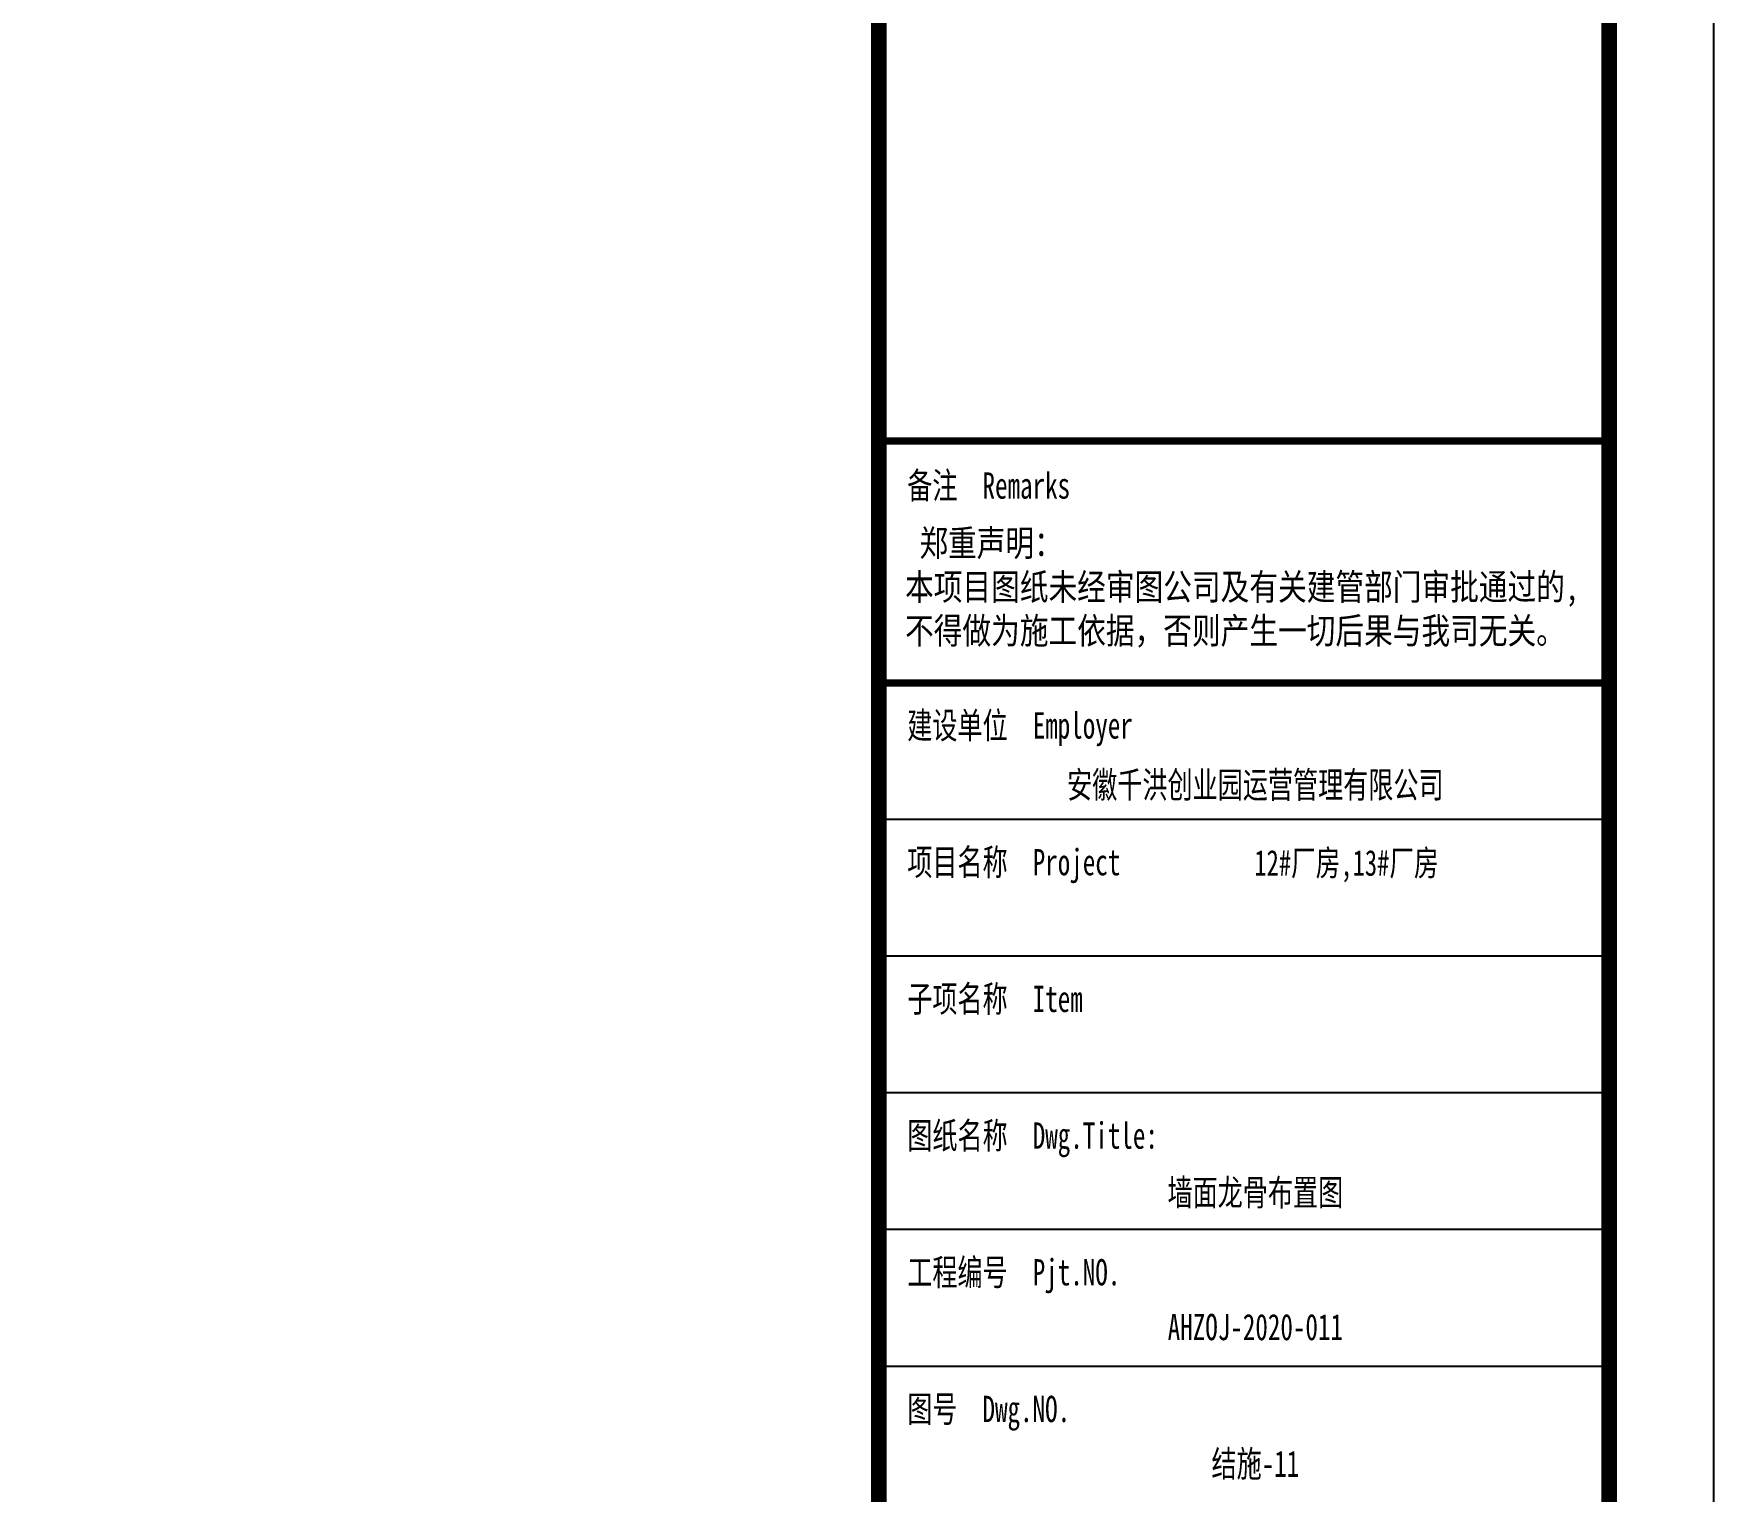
# Model space of a CAD drawing. Extents: x 180850 to 1399066, y 113487 to 334416.
# Drawn here: x 1266297 to 1283373, y 152803 to 167623 of the extents above; entities that cross this region are included whole.
import ezdxf
from ezdxf.enums import TextEntityAlignment as Align

# ---------------------------------------------------------------- set-up
doc = ezdxf.new("R2010")
doc.units = 0
doc.header["$LTSCALE"] = 1000
doc.layers.add('PUB_TITLE', color=4, linetype='Continuous')
doc.styles.add('_gyy_title_ST', font='', dxfattribs={"width": 0.8})
doc.styles.get('_gyy_title_ST').set_extended_font_data('SimSun')

msp = doc.modelspace()

# ---------------------------------------------------------------- linework, layer by layer
at = {"layer": 'PUB_TITLE'}
for p, q in [((1282390.81, 163481.28), (1274907.7, 163481.28)), ((1282390.81, 159632.83), (1274907.7, 159632.83)), ((1282390.81, 158243.11), (1274907.7, 158243.11)), ((1282390.81, 156853.39), (1274907.7, 156853.39)), ((1282390.81, 155463.67), (1274907.7, 155463.67)), ((1282390.81, 154073.95), (1274907.7, 154073.95))]:
    msp.add_line(p, q, dxfattribs=at)
msp.add_lwpolyline([(1194176.07, 199122.83), (1283372.95, 199122.83), (1283372.95, 136122.89), (1194176.07, 136122.89)], close=True, dxfattribs=at)
at = {"layer": 'PUB_TITLE', "const_width": 159.09}
for points in [[(1196827.58, 137183.5), (1196827.58, 198062.23), (1282312.35, 198062.23), (1282312.35, 137183.5)], [(1274888.11, 198062.23), (1282312.35, 198062.23), (1282312.35, 137183.5), (1274888.11, 137183.5)]]:
    msp.add_lwpolyline(points, close=True, dxfattribs=at)
at = {"layer": 'PUB_TITLE', "const_width": 74.83}
for points in [[(1274907.7, 163481.28), (1282390.81, 163481.28)], [(1274907.7, 161022.55), (1282390.81, 161022.55)]]:
    msp.add_lwpolyline(points, dxfattribs=at)

# ---------------------------------------------------------------- texts
at = {"layer": 'PUB_TITLE', "style": '_gyy_title_ST', "width": 0.7}
for s, height, p in [('备注  Remarks', 267.2536, (1275178.2, 162895.18)), ('建设单位  Employer', 267.2536, (1275178.2, 160455.97)), ('项目名称  Project', 267.2536, (1275178.2, 159066.25)), ('子项名称  Item', 267.254, (1275178.2, 157676.53)), ('图纸名称  Dwg.Title:', 267.2536, (1275178.2, 156286.81)), ('工程编号  Pjt.NO.', 267.2536, (1275178.2, 154897.09)), ('图号  Dwg.NO.', 267.2536, (1275178.2, 153507.37))]:
    msp.add_text(s, height=height, dxfattribs=at).set_placement(p)
at = {"layer": 'PUB_TITLE', "color": 2, "style": '_gyy_title_ST', "width": 0.7}
msp.add_text('安徽千洪创业园运营管理有限公司', height=267.2536, dxfattribs=at).set_placement((1278716.56, 159852.56), align=Align.CENTER)
msp.add_text('12#厂房,13#厂房', height=261.8817, dxfattribs=at).set_placement((1279642.77, 159177.77), align=Align.MIDDLE)
at = {"layer": 'PUB_TITLE', "color": 6, "style": '_gyy_title_ST', "width": 0.7}
for s, height, p in [('墙面龙骨布置图', 267.254, (1278716.56, 155708.07)), ('AHZOJ-2020-011', 267.2536, (1278716.56, 154340.33))]:
    msp.add_text(s, height=height, dxfattribs=at).set_placement(p, align=Align.CENTER)
at = {"layer": 'PUB_TITLE', "color": 7, "style": '_gyy_title_ST', "width": 0.7}
msp.add_text('结施-11', height=267.254, dxfattribs=at).set_placement((1278716.56, 152950.61), align=Align.CENTER)
at = {"layer": 'PUB_TITLE', "insert": (1275155.86, 162577.52), "char_height": 267.2536, "width": 8552.1248, "attachment_point": 1, "style": '_gyy_title_ST'}
msp.add_mtext(' 郑重声明：\\P本项目图纸未经审图公司及有关建管部门审批通过的,\\P不得做为施工依据，否则产生一切后果与我司无关。', dxfattribs=at)

doc.saveas('drawing.dxf')
